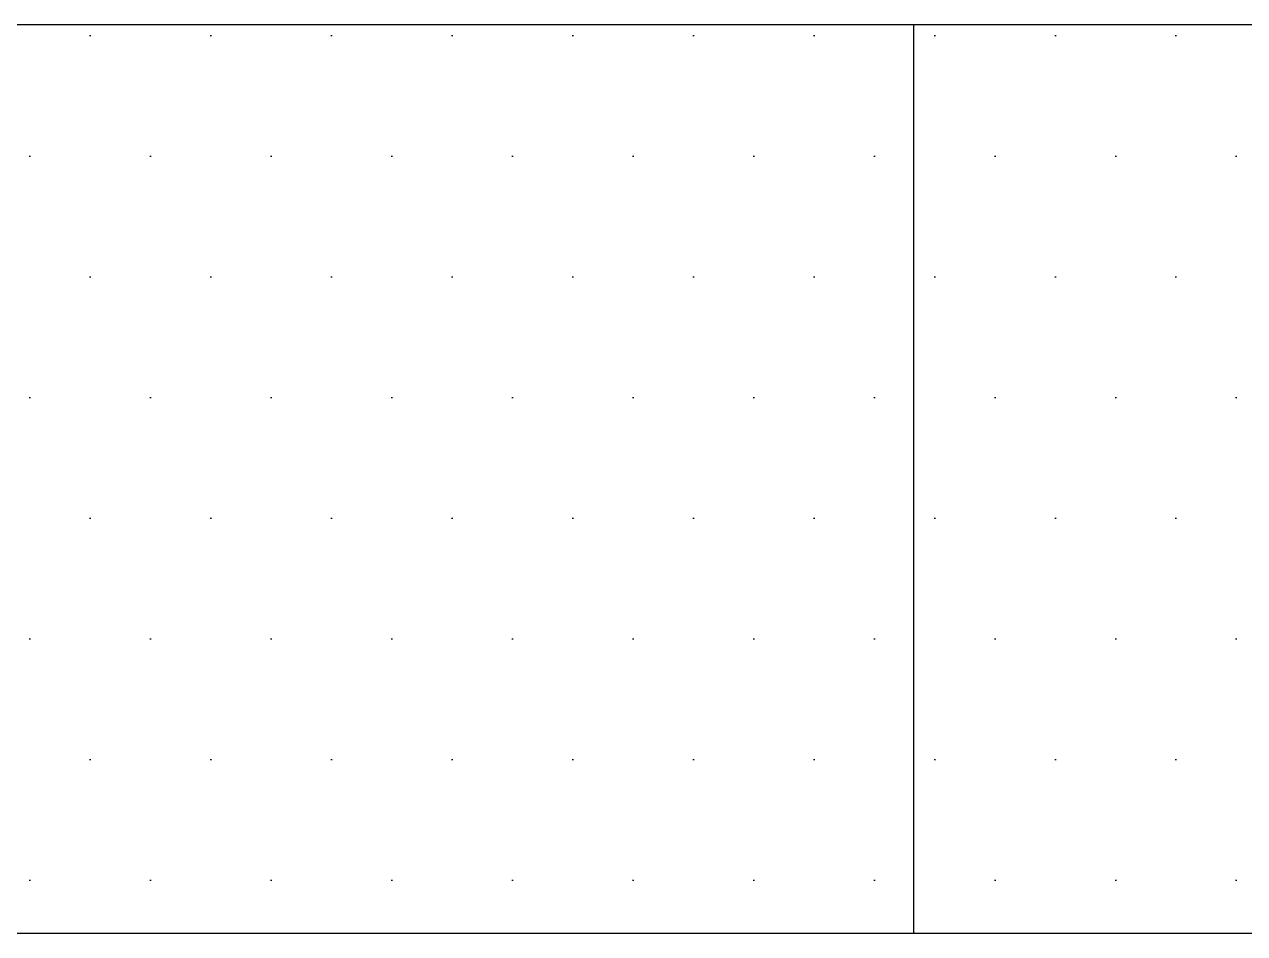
# Model space of a CAD drawing. Header units: millimetres. Extents: x 2519235 to 7246330, y 25937 to 201821.
# Drawn here: x 2751651.7 to 2752053.1, y 118409.9 to 118708.9 of the extents above; entities that cross this region are included whole.
import ezdxf

# ---------------------------------------------------------------- set-up
doc = ezdxf.new("R2010")
doc.units = ezdxf.units.MM
doc.set_wipeout_variables(frame=1)
for name, pattern in [('DXK_LINE_DOT2', [3.9198, 1.9599, -1.9599]), ('HIDDEN2', [4.762499999999999, 3.175, -1.5875]), ('TA_GL_005.00000', [13.75, 5, -1.25, 1.25, -1.25, 5])]:
    doc.linetypes.add(name, pattern=pattern)
for name, color, linetype in [('000 - 0_SYM_DWG_GRIDLINE_MAIN_COLOR_251', 7, 'Continuous'), ('010 - ASPG_FLASHING_HATCH_', 7, 'Continuous'), ('010 - ASPG_FLASHING_MAIN_COLOR_2', 7, 'Continuous'), ('010 - ASPG_FLASHING_WIPEOUT_', 7, 'Continuous'), ('_BOLT-M10', 7, 'Continuous'), ('_C-SC', 7, 'Continuous'), ('_Hatch', 7, 'Continuous'), ('_LOUVER-SB', 7, 'Continuous'), ('Xref-PLAN-106.940$0$_PP-Dim', 7, 'Continuous')]:
    doc.layers.add(name, color=color, linetype=linetype)
doc.styles.add('TA', font='', dxfattribs={"height": 4.5})
doc.styles.get('TA').set_extended_font_data('Cordia New')
pattern_1 = [(0, (0, 0), (19.84375, 39.6875), [0, -39.6875])]

# ---------------------------------------------------------------- blocks, each defined once
blk = doc.blocks.new('*U362')
at = {"color": 7}
for p, q in [((250, -25.00000000002183), (-3849.250423530932, -25.00000000002183)), ((-3849.250423530902, -144.9250000000102), (-3849.250423530932, -25.00000000002183)), ((-3849.250423530932, -30.07500000000437), (250, -30.07500000000437)), ((-3849.250423530932, -35.38500000000204), (250, -35.38500000000204)), ((-3849.250423530932, -134.54000000003), (250, -134.54000000003)), ((-3849.250423530888, -139.6150000000125), (250.0000000000437, -139.6150000000125)), ((-3849.250423530902, -144.9250000000102), (250.0000000000291, -144.9250000000102))]:
    blk.add_line(p, q, dxfattribs=at)
blk = doc.blocks.new('_PP-LOUVER')
at = {"layer": '_Hatch'}
h = blk.add_hatch(dxfattribs=at)
h.set_pattern_fill('STEEL', scale=1.499999998531859)
h.set_pattern_definition([(45, (-1941.017655793374, -2436.030913324503), (-3.367596042104861, 3.367596042104861), []), (45, (-1941.017655793374, -2433.649663326825), (-3.367596042104861, 3.367596042104861), [])])
h.paths.add_polyline_path([(2.999999999978172, 67.0000000000291), (2.999999999978172, 3.000000000058208, 0.4142135623730951), (12.99999999997817, -6.999999999941792), (49.99999999997817, -6.999999999941792), (49.99999999997817, -14.9999999999709), (-50.00000000002183, -14.9999999999709), (-50.00000000002183, -6.999999999941792), (-13.00000000002183, -6.999999999941792, 0.4142135623730951), (-3.000000000021828, 3.000000000058208), (-3.000000000021828, 67.0000000000291, 0.4142135623730951), (-13.00000000002183, 77.0000000000291), (-50.00000000002183, 77.0000000000291), (-50.00000000002183, 85.00000000005821), (49.99999999997817, 85.00000000005821), (49.99999999997817, 77.0000000000291), (12.99999999997817, 77.0000000000291, 0.4142135623730951)])
at = {"color": 7, "linetype": 'Continuous'}
for p, q in [((70, 134.9999999999782), (-70, 134.9999999999782)), ((-70, 134.9999999999782), (-70, -25.00000000002183)), ((70, 134.9999999999782), (70, -25.00000000002183))]:
    blk.add_line(p, q, dxfattribs=at)
at = {"color": 7, "linetype": 'DXK_LINE_DOT2'}
for p, q in [((-70, 134.9999999999782), (-70, -25.00000000002183)), ((70, 134.9999999999782), (-70, 134.9999999999782)), ((70, -25.00000000002183), (70, 134.9999999999782))]:
    blk.add_line(p, q, dxfattribs=at)
at = {"color": 7, "linetype": 'HIDDEN2'}
for p, q in [((-70, -25.00000000002183), (-70, -65.00000000002183)), ((70, -65.00000000002183), (70, -25.00000000002183)), ((-70, -30.07500000000437), (-70, -65.00000000002183)), ((70, -30.07500000000437), (70, -65.00000000002183)), ((-70, -65.00000000002183), (70, -65.00000000002183)), ((-70, -65.00000000002183), (70, -65.00000000002183))]:
    blk.add_line(p, q, dxfattribs=at)
at = {"color": 7}
blk.add_lwpolyline([(-50, 84.99999999997817), (50, 84.99999999997817), (50, 76.99999999997817), (13, 76.99999999997817, 0.4142135623730951), (3, 66.99999999997817), (3, 2.999999999978172, 0.4142135623730951), (13, -7.000000000021828), (50, -7.000000000021828), (50, -15.00000000002183), (-50, -15.00000000002183), (-50, -7.000000000021828), (-13, -7.000000000021828, 0.4142135623730951), (-3, 2.999999999978172), (-3, 66.99999999997817, 0.4142135623730951), (-13, 76.99999999997817), (-50, 76.99999999997817)], format="xyb", close=True, dxfattribs=at)
for points in [[(63, 59.99999999997817), (3, 59.99999999997817), (3, 9.999999999978172), (63, 9.999999999978172)], [(63, 59.99999999997817), (8, 59.99999999997817), (8, 9.999999999978172), (63, 9.999999999978172)]]:
    blk.add_lwpolyline(points, close=True, dxfattribs=at)
at = {"layer": '_BOLT-M10', "color": 7}
for p, q in [((7.508788257837296e-09, 128.0500761218791), (7.508788257837296e-09, 101.9476822546058)), ((-11.69435469927703, 114.9988791882424), (11.6943547142946, 114.9988791882424)), ((3, 41.99999999997817), (-3, 41.99999999997817)), ((8, 41.99999999997817), (3, 41.99999999997817)), ((16, 34.99999999997817), (-10, 34.99999999997817)), ((3, 27.99999999997817), (-3, 27.99999999997817)), ((8, 27.99999999997817), (3, 27.99999999997817))]:
    blk.add_line(p, q, dxfattribs=at)
blk.add_lwpolyline([(-7.999999992491212, 110.380077034737), (7.508788257837296e-09, 105.7612748812026), (8.000000007508788, 110.380077034737), (8.000000007508788, 119.6176813417478), (7.508788257837296e-09, 124.2364834952823), (-7.999999992491212, 119.6176813417478)], close=True, dxfattribs=at)
for radius in [10, 6.928203230275484]:
    blk.add_circle((7.508788257837296e-09, 114.9988791882424), radius, dxfattribs=at)
at = {"layer": 'Defpoints', "color": 7}
for p, q in [((6.354547860413732, -6.354547860413732), (-6.35454786039918, 6.35454786039918)), ((-6.354547860421007, -6.354547860413732), (6.35454786039918, 6.35454786039918))]:
    blk.add_line(p, q, dxfattribs=at)
at = {"layer": 'Defpoints', "color": 7, "linetype": 'HIDDEN2'}
for p, q in [((7.508788257837296e-09, -58.05007612192276), (7.508788257837296e-09, -31.94768225464941)), ((-11.69435469927703, -44.99887918828608), (11.6943547142946, -44.99887918828608))]:
    blk.add_line(p, q, dxfattribs=at)
blk.add_lwpolyline([(-7.999999992491212, -40.3800770347807), (7.508788257837296e-09, -35.76127488124621), (8.000000007508788, -40.3800770347807), (8.000000007508788, -49.61768134179147), (7.508788257837296e-09, -54.23648349532596), (-7.999999992491212, -49.61768134179147)], close=True, dxfattribs=at)
for radius in [10, 6.928203230275484]:
    blk.add_circle((7.508788257837296e-09, -44.99887918828608), radius, dxfattribs=at)
blk = doc.blocks.new('Xref-PLAN-106.940')
at = {"layer": 'Xref-PLAN-106.940$0$_PP-Dim', "color": 7}
for p, q in [((148619.3374636862, 23258.39665348398), (153169.1805612047, 23258.39665348398)), ((148619.3374636862, 22958.39665348398), (153169.1805612047, 22958.39665348398))]:
    blk.add_line(p, q, dxfattribs=at)
blk = doc.blocks.new('A$C6d15e31b')
at = {"color": 7}
blk.add_blockref('Xref-PLAN-106.940', (-135619.3374636862, -23258.39544955263), dxfattribs=at)
at = {"layer": '_C-SC', "color": 7, "rotation": 180}
blk.add_blockref('_PP-LOUVER', (17249.84309751866, -149.9290664726577), dxfattribs=at)
at = {"layer": '_LOUVER-SB', "color": 7, "rotation": 180}
blk.add_blockref('*U362', (13650.59267398762, -149.9290664726577), dxfattribs=at)
blk = doc.blocks.new('*U1097')
at = {"layer": '000 - 0_SYM_DWG_GRIDLINE_MAIN_COLOR_251', "color": 7, "linetype": 'ByBlock', "ltscale": 5}
blk.add_line((9.999999999999986, 4.547473508861333e-13), (-265.6946844429281, -4.445656998768184e-13), dxfattribs=at)
at = {"color": 7, "style": 'TA', "flags": 1}
blk.add_attdef('LOCATION', (5.999999999999999, -6.000000000000001), '', height=4.5, rotation=270, dxfattribs=at)
blk = doc.blocks.new('*U2971')
at = {"color": 7}
blk.add_wipeout([(-5.684341886080802e-14, -52.000000000100954), (646.0000000021955, -52.000000000100954), (347.0000000021373, -350.9999999999809), (-5.684341886080802e-14, -350.9999999999809)], dxfattribs=at).dxf.layer = '010 - ASPG_FLASHING_WIPEOUT_'
at = {"layer": '010 - ASPG_FLASHING_HATCH_'}
h = blk.add_hatch(dxfattribs=at)
h.set_pattern_fill('DOTS', scale=0.5)
h.set_pattern_definition(pattern_1)
h.paths.add_polyline_path([(0, -52), (646.0000000023747, -52), (347.0000000023165, -351), (-2.44929359829475e-18, -351)])
at = {"layer": '010 - ASPG_FLASHING_MAIN_COLOR_2', "color": 7}
blk.add_lwpolyline([(0, -52), (646.0000000023747, -52), (347.0000000023165, -351), (-2.44929359829475e-18, -351)], close=True, dxfattribs=at)
blk = doc.blocks.new('*U2970')
at = {"color": 7}
blk.add_wipeout([(0, -52.000000000100954), (3000.000000000053, -52.000000000100954), (2999.999999999996, -350.9999999999809), (0, -350.9999999999809)], dxfattribs=at).dxf.layer = '010 - ASPG_FLASHING_WIPEOUT_'
at = {"layer": '010 - ASPG_FLASHING_HATCH_'}
h = blk.add_hatch(dxfattribs=at)
h.set_pattern_fill('DOTS', scale=0.5)
h.set_pattern_definition(pattern_1)
h.paths.add_polyline_path([(0, -52), (3000.000000000233, -52), (3000.000000000175, -351), (-2.44929359829475e-18, -351)])
at = {"layer": '010 - ASPG_FLASHING_MAIN_COLOR_2', "color": 7}
blk.add_lwpolyline([(0, -52), (3000.000000000233, -52), (3000.000000000175, -351), (-2.44929359829475e-18, -351)], close=True, dxfattribs=at)
blk = doc.blocks.new('W-1-PP17-ENT1_REV03_20260621-000232_LOPF_FLASHING')
at = {"color": 7}
blk.add_blockref('*U2971', (17400, 48.00000000046566), dxfattribs=at)
blk.add_blockref('*U2970', (14400, 48.00000000046566), dxfattribs=at)

msp = doc.modelspace()

# ---------------------------------------------------------------- block references
at = {"color": 7}
msp.add_blockref('A$C6d15e31b', (2734544.160699638, 118712.9420134598), dxfattribs=at)

# ---------------------------------------------------------------- next in the draw order: block references
at = {"layer": '000 - 0_SYM_DWG_GRIDLINE_MAIN_COLOR_251', "color": 7, "linetype": 'TA_GL_005.00000', "xscale": 50, "yscale": 50, "zscale": 50}
msp.add_blockref('*U1097', (2752344.003797156, 118562.9432173911), dxfattribs=at)

# ---------------------------------------------------------------- next in the draw order: block references
at = {"color": 7}
msp.add_blockref('W-1-PP17-ENT1_REV03_20260621-000232_LOPF_FLASHING', (2734544.160699638, 118712.9420134598), dxfattribs=at)

doc.saveas('drawing.dxf')
